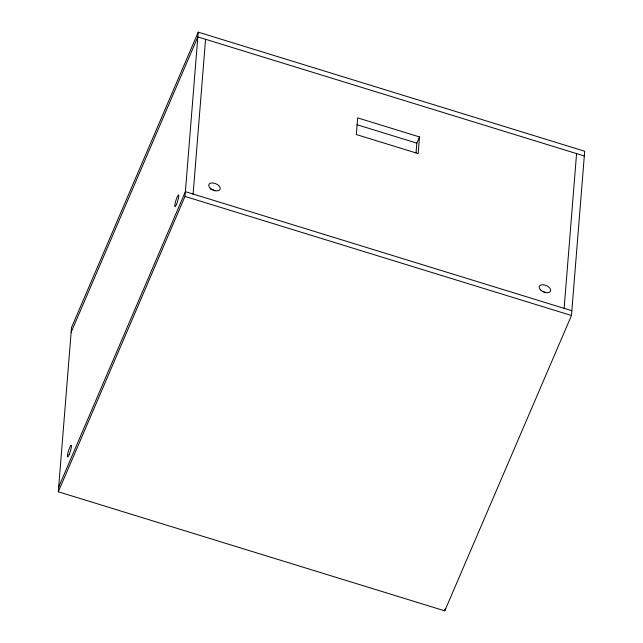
<?xml version="1.0" encoding="UTF-8"?>
<svg xmlns="http://www.w3.org/2000/svg" width="643" height="643" viewBox="0 0 643 643"><rect width="100%" height="100%" fill="white"/><g stroke="black" fill="none" stroke-linecap="round" stroke-linejoin="round"><path stroke-width="0.96" d="M58.312 491.766L71.526 327.504L198.221 32.15L584.688 151.234L571.474 315.496L444.779 610.85L58.312 491.766L184.999 196.412L198.221 32.15M193.117 194.033L205.567 39.295M416.045 152.946L416.833 143.148L419.501 136.927L357.661 117.878L356.326 134.54L418.159 153.589L419.501 136.927M444.779 610.85L444.932 608.945M564.128 308.351L576.578 153.613M71.14 332.262L197.835 36.908L584.31 155.992M58.69 487.008L185.385 191.654L571.86 310.738M542.748 291.424L542.531 291.375A6.141 3.456 23.2 0 1 545.577 292.854M356.897 124.678L416.833 143.148M184.999 196.412L571.474 315.496M210.591 189.203A6.141 3.456 23.2 0 1 214.963 190.915M176.503 204.37A6.141 0.948 -72.9 0 0 178.674 194.982A6.141 0.948 -72.9 0 0 175.209 203.051A6.141 0.948 -72.9 0 0 176.503 204.37M69.155 454.633A6.117 0.94 -72.9 0 0 71.309 445.277A6.117 0.94 -72.9 0 0 67.853 453.315A6.117 0.94 -72.9 0 0 69.155 454.633M540.61 289.969A6.141 3.456 23.2 0 0 550.44 291.359A6.141 3.456 23.2 0 0 543.697 284.801A6.141 3.456 23.2 0 0 540.61 289.969M210.197 188.15A6.117 3.44 23.2 0 0 219.986 189.532A6.117 3.44 23.2 0 0 213.267 182.998A6.117 3.44 23.2 0 0 210.197 188.15"/></g></svg>
